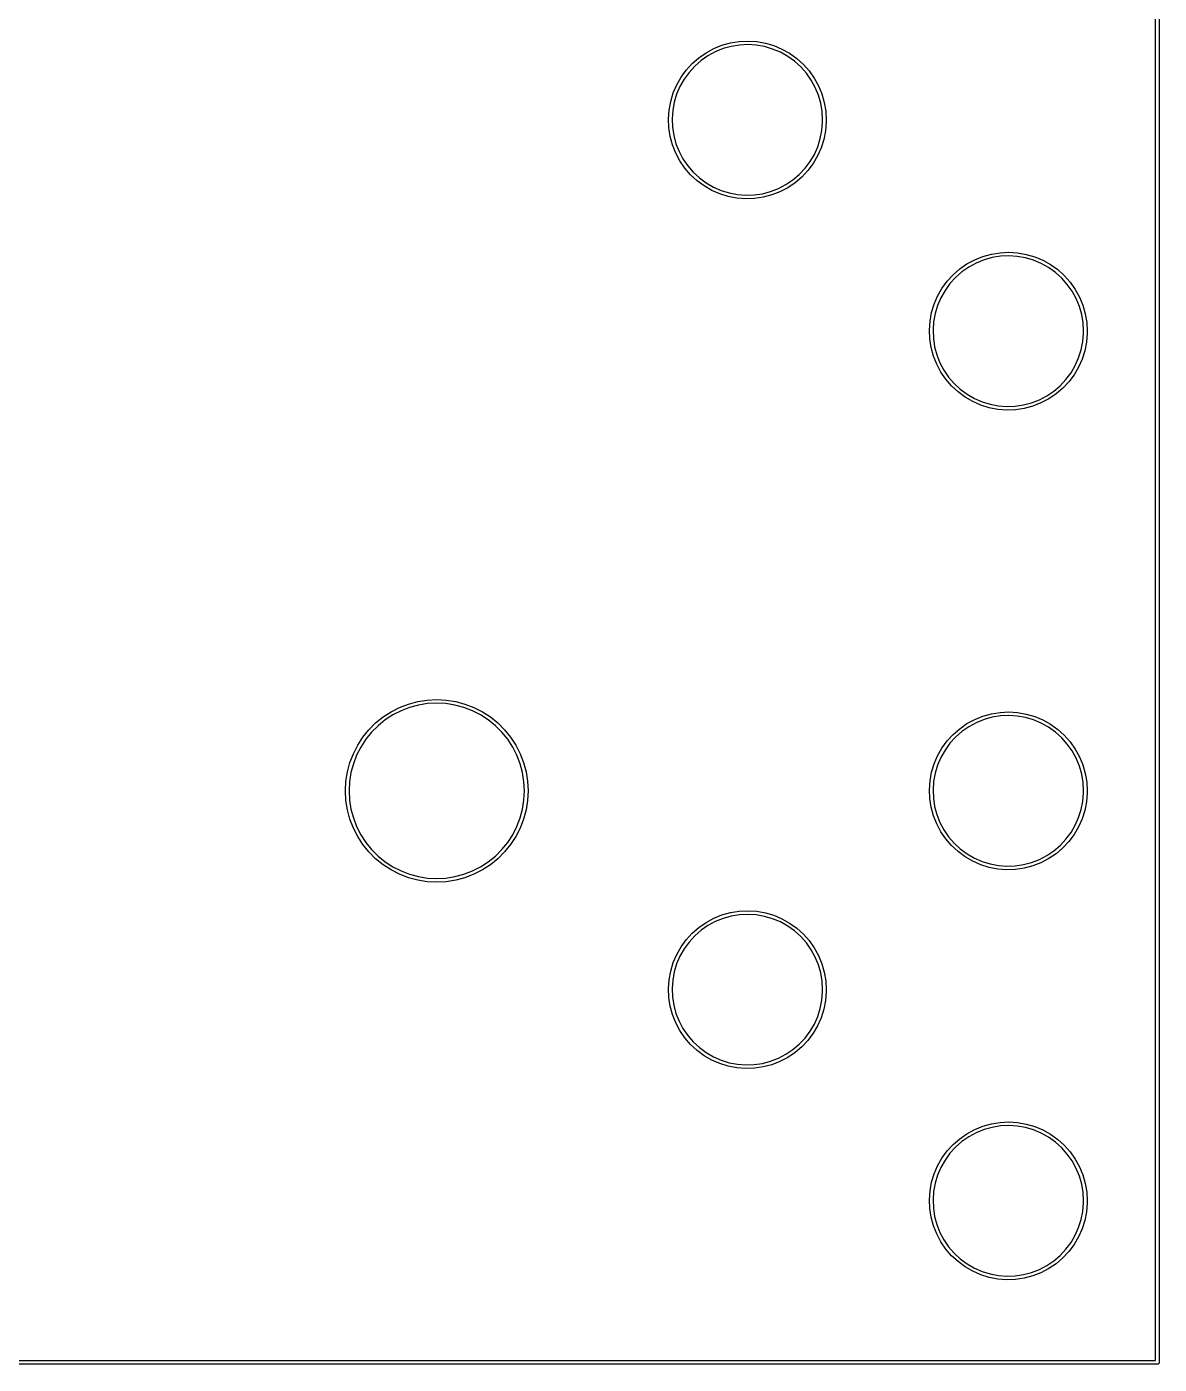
# Model space of a CAD drawing. Extents: x 14 to 105, y -113 to -13.
# Drawn here: x 59.5 to 105.1, y -113.1 to -59.3 of the extents above; entities that cross this region are included whole.
import ezdxf

# ---------------------------------------------------------------- set-up
doc = ezdxf.new("R2010")
doc.units = 0
doc.layers.add('BLACK', color=7, linetype='CONTINUOUS')

msp = doc.modelspace()

# ---------------------------------------------------------------- linework, layer by layer
at = {"layer": 'BLACK', "linetype": 'CONTINUOUS'}
for p, q in [((104.925, -112.925), (104.925, -13.075)), ((105.075, -13), (105.075, -113)), ((86.8363, -60.2958), (87.1482, -60.1272)), ((87.21, -60.2586), (86.9124, -60.4195)), ((87.1482, -60.1272), (87.4768, -59.9944)), ((87.5236, -60.1319), (87.21, -60.2586)), ((87.4768, -59.9944), (87.8182, -59.8991)), ((87.8494, -60.0409), (87.5236, -60.1319)), ((87.8182, -59.8991), (88.1681, -59.8424)), ((88.1833, -59.9868), (87.8494, -60.0409)), ((88.1681, -59.8424), (88.5222, -59.8251)), ((88.5212, -59.9703), (88.1833, -59.9868)), ((88.8587, -59.9915), (88.5212, -59.9703)), ((88.5222, -59.8251), (88.8759, -59.8473)), ((89.1919, -60.0503), (88.8587, -59.9915)), ((88.8759, -59.8473), (89.225, -59.9089)), ((89.5163, -60.1458), (89.1919, -60.0503)), ((89.225, -59.9089), (89.5651, -60.009)), ((89.8282, -60.2769), (89.5163, -60.1458)), ((89.5651, -60.009), (89.8918, -60.1463)), ((90.1234, -60.4419), (89.8282, -60.2769)), ((89.8918, -60.1463), (90.2013, -60.3193)), ((86.0396, -60.9933), (86.2786, -60.7315)), ((86.2786, -60.7315), (86.5453, -60.4981)), ((86.6347, -60.6125), (86.3802, -60.8353)), ((86.5453, -60.4981), (86.8363, -60.2958)), ((86.9124, -60.4195), (86.6347, -60.6125)), ((90.3985, -60.6388), (90.1234, -60.4419)), ((90.2013, -60.3193), (90.4895, -60.5256)), ((90.6498, -60.8651), (90.3985, -60.6388)), ((90.4895, -60.5256), (90.7529, -60.7628)), ((90.7529, -60.7628), (90.9882, -61.0279)), ((85.6561, -61.5883), (85.8312, -61.2801)), ((85.9533, -61.3588), (85.7862, -61.6529)), ((85.8312, -61.2801), (86.0396, -60.9933)), ((86.1521, -61.0851), (85.9533, -61.3588)), ((86.3802, -60.8353), (86.1521, -61.0851)), ((90.8744, -61.1181), (90.6498, -60.8651)), ((91.0694, -61.3945), (90.8744, -61.1181)), ((90.9882, -61.0279), (91.1926, -61.3175)), ((91.1926, -61.3175), (91.3633, -61.6281)), ((85.5165, -61.9141), (85.6561, -61.5883)), ((85.7862, -61.6529), (85.653, -61.9638)), ((91.2323, -61.6909), (91.0694, -61.3945)), ((91.3612, -62.0036), (91.2323, -61.6909)), ((91.3633, -61.6281), (91.4984, -61.9558)), ((85.35, -62.6021), (85.414, -62.2534)), ((85.414, -62.2534), (85.5165, -61.9141)), ((85.5552, -62.2876), (85.4941, -62.6203)), ((85.653, -61.9638), (85.5552, -62.2876)), ((91.4545, -62.3288), (91.3612, -62.0036)), ((91.5109, -62.6623), (91.4545, -62.3288)), ((91.4984, -61.9558), (91.5961, -62.2966)), ((91.5961, -62.2966), (91.6552, -62.6461)), ((85.3253, -62.9557), (85.35, -62.6021)), ((85.3254, -62.9577), (85.3253, -62.9557)), ((85.3402, -63.3098), (85.3254, -62.9577)), ((85.4941, -62.6203), (85.4705, -62.9577)), ((85.4705, -62.9577), (85.4847, -63.2957)), ((91.5298, -63), (91.5109, -62.6623)), ((91.6552, -62.6461), (91.675, -63)), ((85.3944, -63.6601), (85.3402, -63.3098)), ((85.4847, -63.2957), (85.5364, -63.6299)), ((91.4346, -63.7535), (91.5003, -63.4217)), ((91.5003, -63.4217), (91.5286, -63.0846)), ((91.5286, -63.0846), (91.5298, -63)), ((91.6441, -63.4419), (91.5753, -63.7896)), ((91.6738, -63.0887), (91.6441, -63.4419)), ((91.675, -63), (91.6738, -63.0887)), ((85.4873, -64.0022), (85.3944, -63.6601)), ((85.6178, -64.3318), (85.4873, -64.0022)), ((85.5364, -63.6299), (85.6251, -63.9563)), ((85.6251, -63.9563), (85.7496, -64.2708)), ((91.3323, -64.0759), (91.4346, -63.7535)), ((91.5753, -63.7896), (91.4681, -64.1275)), ((85.7842, -64.6447), (85.6178, -64.3318)), ((85.7496, -64.2708), (85.9084, -64.5695)), ((85.9084, -64.5695), (86.0995, -64.8486)), ((91.0236, -64.6766), (91.1947, -64.3849)), ((91.3239, -64.4513), (91.1445, -64.757)), ((91.1947, -64.3849), (91.3323, -64.0759)), ((91.4681, -64.1275), (91.3239, -64.4513)), ((85.9845, -64.9372), (85.7842, -64.6447)), ((86.2161, -65.2055), (85.9845, -64.9372)), ((86.0995, -64.8486), (86.3206, -65.1047)), ((86.3206, -65.1047), (86.5688, -65.3345)), ((90.5894, -65.1941), (90.8209, -64.9475)), ((90.9322, -65.0409), (90.6895, -65.2992)), ((90.8209, -64.9475), (91.0236, -64.6766)), ((91.1445, -64.757), (90.9322, -65.0409)), ((86.4762, -65.4464), (86.2161, -65.2055)), ((86.7615, -65.6567), (86.4762, -65.4464)), ((86.5688, -65.3345), (86.841, -65.5352)), ((87.0685, -65.834), (86.7615, -65.6567)), ((86.841, -65.5352), (87.1339, -65.7043)), ((89.7516, -65.7592), (90.0514, -65.6024)), ((90.0514, -65.6024), (90.3318, -65.4133)), ((90.4196, -65.529), (90.1257, -65.7272)), ((90.3318, -65.4133), (90.5894, -65.1941)), ((90.6895, -65.2992), (90.4196, -65.529)), ((87.3933, -65.9759), (87.0685, -65.834)), ((87.1339, -65.7043), (87.4439, -65.8397)), ((87.7319, -66.0807), (87.3933, -65.9759)), ((87.4439, -65.8397), (87.767, -65.9398)), ((88.0801, -66.1471), (87.7319, -66.0807)), ((87.767, -65.9398), (88.0993, -66.0032)), ((88.4335, -66.1743), (88.0801, -66.1471)), ((88.0993, -66.0032), (88.4365, -66.0291)), ((88.7878, -66.1619), (88.4335, -66.1743)), ((88.4365, -66.0291), (88.7746, -66.0173)), ((88.7746, -66.0173), (89.1092, -65.9679)), ((89.1384, -66.1102), (88.7878, -66.1619)), ((89.1092, -65.9679), (89.4362, -65.8815)), ((89.4811, -66.0196), (89.1384, -66.1102)), ((89.4362, -65.8815), (89.7516, -65.7592)), ((89.8116, -65.8914), (89.4811, -66.0196)), ((90.1257, -65.7272), (89.8116, -65.8914)), ((98.3182, -68.3991), (98.6681, -68.3424)), ((98.6681, -68.3424), (99.0222, -68.3251)), ((99.0222, -68.3251), (99.3759, -68.3473)), ((99.3759, -68.3473), (99.725, -68.4089)), ((97.0453, -68.9981), (97.3363, -68.7958)), ((97.3363, -68.7958), (97.6482, -68.6272)), ((97.71, -68.7586), (97.4124, -68.9195)), ((97.6482, -68.6272), (97.9768, -68.4944)), ((98.0236, -68.6319), (97.71, -68.7586)), ((97.9768, -68.4944), (98.3182, -68.3991)), ((98.3494, -68.5409), (98.0236, -68.6319)), ((98.6833, -68.4868), (98.3494, -68.5409)), ((99.0212, -68.4703), (98.6833, -68.4868)), ((99.3587, -68.4915), (99.0212, -68.4703)), ((99.6919, -68.5503), (99.3587, -68.4915)), ((100.016, -68.6458), (99.6919, -68.5503)), ((99.725, -68.4089), (100.065, -68.509)), ((100.328, -68.7769), (100.016, -68.6458)), ((100.065, -68.509), (100.392, -68.6463)), ((100.623, -68.9419), (100.328, -68.7769)), ((100.392, -68.6463), (100.701, -68.8193)), ((100.701, -68.8193), (100.989, -69.0256)), ((96.5396, -69.4933), (96.7786, -69.2315)), ((96.8802, -69.3353), (96.6521, -69.5851)), ((96.7786, -69.2315), (97.0453, -68.9981)), ((97.1347, -69.1125), (96.8802, -69.3353)), ((97.4124, -68.9195), (97.1347, -69.1125)), ((100.898, -69.1388), (100.623, -68.9419)), ((101.15, -69.3651), (100.898, -69.1388)), ((100.989, -69.0256), (101.253, -69.2628)), ((101.374, -69.6181), (101.15, -69.3651)), ((101.253, -69.2628), (101.488, -69.5279)), ((96.1561, -70.0883), (96.3312, -69.7801)), ((96.4533, -69.8588), (96.2862, -70.1529)), ((96.3312, -69.7801), (96.5396, -69.4933)), ((96.6521, -69.5851), (96.4533, -69.8588)), ((101.569, -69.8945), (101.374, -69.6181)), ((101.488, -69.5279), (101.693, -69.8175)), ((101.732, -70.1909), (101.569, -69.8945)), ((101.693, -69.8175), (101.863, -70.1281)), ((95.914, -70.7534), (96.0165, -70.4141)), ((96.0165, -70.4141), (96.1561, -70.0883)), ((96.153, -70.4638), (96.0552, -70.7876)), ((96.2862, -70.1529), (96.153, -70.4638)), ((101.861, -70.5036), (101.732, -70.1909)), ((101.954, -70.8288), (101.861, -70.5036)), ((101.863, -70.1281), (101.998, -70.4558)), ((101.998, -70.4558), (102.096, -70.7966)), ((95.85, -71.1021), (95.914, -70.7534)), ((96.0552, -70.7876), (95.9941, -71.1203)), ((102.011, -71.1623), (101.954, -70.8288)), ((102.096, -70.7966), (102.155, -71.1461)), ((95.8253, -71.4557), (95.85, -71.1021)), ((95.8254, -71.4577), (95.8253, -71.4557)), ((95.8402, -71.8098), (95.8254, -71.4577)), ((95.9941, -71.1203), (95.9705, -71.4577)), ((95.9705, -71.4577), (95.9847, -71.7957)), ((102, -71.9217), (102.029, -71.5846)), ((102.03, -71.5), (102.011, -71.1623)), ((102.029, -71.5846), (102.03, -71.5)), ((102.155, -71.1461), (102.175, -71.5)), ((102.175, -71.5), (102.174, -71.5887)), ((95.8944, -72.1601), (95.8402, -71.8098)), ((95.9847, -71.7957), (96.0364, -72.1299)), ((101.935, -72.2535), (102, -71.9217)), ((102.144, -71.9419), (102.075, -72.2896)), ((102.174, -71.5887), (102.144, -71.9419)), ((95.9873, -72.5022), (95.8944, -72.1601)), ((96.1178, -72.8318), (95.9873, -72.5022)), ((96.0364, -72.1299), (96.1251, -72.4563)), ((96.1251, -72.4563), (96.2496, -72.7708)), ((101.695, -72.8849), (101.832, -72.5759)), ((101.968, -72.6275), (101.824, -72.9513)), ((101.832, -72.5759), (101.935, -72.2535)), ((102.075, -72.2896), (101.968, -72.6275)), ((96.2842, -73.1447), (96.1178, -72.8318)), ((96.2496, -72.7708), (96.4084, -73.0695)), ((96.4845, -73.4372), (96.2842, -73.1447)), ((96.4084, -73.0695), (96.5995, -73.3486)), ((101.321, -73.4475), (101.524, -73.1766)), ((101.524, -73.1766), (101.695, -72.8849)), ((101.824, -72.9513), (101.645, -73.257)), ((96.7161, -73.7055), (96.4845, -73.4372)), ((96.5995, -73.3486), (96.8206, -73.6047)), ((96.9762, -73.9464), (96.7161, -73.7055)), ((96.8206, -73.6047), (97.0688, -73.8345)), ((100.832, -73.9133), (101.089, -73.6941)), ((101.089, -73.6941), (101.321, -73.4475)), ((101.432, -73.5409), (101.19, -73.7992)), ((101.645, -73.257), (101.432, -73.5409)), ((97.2615, -74.1567), (96.9762, -73.9464)), ((97.0688, -73.8345), (97.341, -74.0352)), ((97.5685, -74.334), (97.2615, -74.1567)), ((97.341, -74.0352), (97.6339, -74.2043)), ((97.6339, -74.2043), (97.9439, -74.3397)), ((99.9362, -74.3815), (100.252, -74.2592)), ((100.252, -74.2592), (100.551, -74.1024)), ((100.626, -74.2272), (100.312, -74.3914)), ((100.551, -74.1024), (100.832, -73.9133)), ((100.92, -74.029), (100.626, -74.2272)), ((101.19, -73.7992), (100.92, -74.029)), ((97.8933, -74.4759), (97.5685, -74.334)), ((98.2319, -74.5807), (97.8933, -74.4759)), ((97.9439, -74.3397), (98.267, -74.4398)), ((98.5801, -74.6471), (98.2319, -74.5807)), ((98.267, -74.4398), (98.5993, -74.5032)), ((98.9335, -74.6743), (98.5801, -74.6471)), ((98.5993, -74.5032), (98.9365, -74.5291)), ((99.2878, -74.6619), (98.9335, -74.6743)), ((98.9365, -74.5291), (99.2746, -74.5173)), ((99.2746, -74.5173), (99.6092, -74.4679)), ((99.6384, -74.6102), (99.2878, -74.6619)), ((99.6092, -74.4679), (99.9362, -74.3815)), ((99.9811, -74.5196), (99.6384, -74.6102)), ((100.312, -74.3914), (99.9811, -74.5196)), ((74.1625, -86.8174), (74.5052, -86.6427)), ((74.5052, -86.6427), (74.8644, -86.5049)), ((74.9092, -86.6429), (74.5643, -86.7753)), ((74.8644, -86.5049), (75.2359, -86.4053)), ((75.2661, -86.5473), (74.9092, -86.6429)), ((75.2359, -86.4053), (75.6159, -86.3451)), ((75.631, -86.4895), (75.2661, -86.5473)), ((75.6159, -86.3451), (76, -86.325)), ((76, -86.4702), (75.631, -86.4895)), ((76, -86.325), (76.3841, -86.3451)), ((76.369, -86.4895), (76, -86.4702)), ((76.7339, -86.5473), (76.369, -86.4895)), ((76.3841, -86.3451), (76.7641, -86.4053)), ((77.0908, -86.6429), (76.7339, -86.5473)), ((76.7641, -86.4053), (77.1356, -86.5049)), ((77.4357, -86.7753), (77.0908, -86.6429)), ((77.1356, -86.5049), (77.4948, -86.6427)), ((77.4948, -86.6427), (77.8375, -86.8174)), ((73.5409, -87.2689), (73.8399, -87.0269)), ((73.9252, -87.1443), (73.6381, -87.3768)), ((73.8399, -87.0269), (74.1625, -86.8174)), ((74.2351, -86.9431), (73.9252, -87.1443)), ((74.5643, -86.7753), (74.2351, -86.9431)), ((77.7649, -86.9431), (77.4357, -86.7753)), ((78.0748, -87.1443), (77.7649, -86.9431)), ((77.8375, -86.8174), (78.1601, -87.0269)), ((78.3619, -87.3768), (78.0748, -87.1443)), ((78.1601, -87.0269), (78.4591, -87.2689)), ((97.3363, -87.2958), (97.6482, -87.1272)), ((97.6482, -87.1272), (97.9768, -86.9944)), ((98.0236, -87.1319), (97.71, -87.2586)), ((97.9768, -86.9944), (98.3182, -86.8991)), ((98.3494, -87.0409), (98.0236, -87.1319)), ((98.3182, -86.8991), (98.6681, -86.8424)), ((98.6833, -86.9868), (98.3494, -87.0409)), ((98.6681, -86.8424), (99.0222, -86.8251)), ((99.0212, -86.9703), (98.6833, -86.9868)), ((99.3587, -86.9915), (99.0212, -86.9703)), ((99.0222, -86.8251), (99.3759, -86.8473)), ((99.6919, -87.0503), (99.3587, -86.9915)), ((99.3759, -86.8473), (99.725, -86.9089)), ((100.016, -87.1458), (99.6919, -87.0503)), ((99.725, -86.9089), (100.065, -87.009)), ((100.328, -87.2769), (100.016, -87.1458)), ((100.065, -87.009), (100.392, -87.1463)), ((100.392, -87.1463), (100.701, -87.3193)), ((73.0269, -87.8399), (73.2689, -87.5409)), ((73.3768, -87.6381), (73.1443, -87.9252)), ((73.2689, -87.5409), (73.5409, -87.2689)), ((73.6381, -87.3768), (73.3768, -87.6381)), ((78.6232, -87.6381), (78.3619, -87.3768)), ((78.4591, -87.2689), (78.7311, -87.5409)), ((78.8557, -87.9252), (78.6232, -87.6381)), ((78.7311, -87.5409), (78.9731, -87.8399)), ((96.5396, -87.9933), (96.7786, -87.7315)), ((96.7786, -87.7315), (97.0453, -87.4981)), ((97.1347, -87.6125), (96.8802, -87.8353)), ((97.0453, -87.4981), (97.3363, -87.2958)), ((97.4124, -87.4195), (97.1347, -87.6125)), ((97.71, -87.2586), (97.4124, -87.4195)), ((100.623, -87.4419), (100.328, -87.2769)), ((100.898, -87.6388), (100.623, -87.4419)), ((100.701, -87.3193), (100.989, -87.5256)), ((101.15, -87.8651), (100.898, -87.6388)), ((100.989, -87.5256), (101.253, -87.7628)), ((72.6427, -88.5052), (72.8174, -88.1625)), ((72.9431, -88.2351), (72.7753, -88.5643)), ((72.8174, -88.1625), (73.0269, -87.8399)), ((73.1443, -87.9252), (72.9431, -88.2351)), ((79.0569, -88.2351), (78.8557, -87.9252)), ((78.9731, -87.8399), (79.1826, -88.1625)), ((79.2247, -88.5643), (79.0569, -88.2351)), ((79.1826, -88.1625), (79.3573, -88.5052)), ((96.3312, -88.2801), (96.5396, -87.9933)), ((96.6521, -88.0851), (96.4533, -88.3588)), ((96.8802, -87.8353), (96.6521, -88.0851)), ((101.374, -88.1181), (101.15, -87.8651)), ((101.253, -87.7628), (101.488, -88.0279)), ((101.569, -88.3945), (101.374, -88.1181)), ((101.488, -88.0279), (101.693, -88.3175)), ((72.5049, -88.8644), (72.6427, -88.5052)), ((72.7753, -88.5643), (72.6429, -88.9092)), ((79.3571, -88.9092), (79.2247, -88.5643)), ((79.3573, -88.5052), (79.4951, -88.8644)), ((96.0165, -88.9141), (96.1561, -88.5883)), ((96.2862, -88.6529), (96.153, -88.9638)), ((96.1561, -88.5883), (96.3312, -88.2801)), ((96.4533, -88.3588), (96.2862, -88.6529)), ((101.732, -88.6909), (101.569, -88.3945)), ((101.693, -88.3175), (101.863, -88.6281)), ((101.861, -89.0036), (101.732, -88.6909)), ((101.863, -88.6281), (101.998, -88.9558)), ((72.3451, -89.6159), (72.4053, -89.2359)), ((72.4053, -89.2359), (72.5049, -88.8644)), ((72.5473, -89.2661), (72.4895, -89.631)), ((72.6429, -88.9092), (72.5473, -89.2661)), ((79.4527, -89.2661), (79.3571, -88.9092)), ((79.5105, -89.631), (79.4527, -89.2661)), ((79.4951, -88.8644), (79.5947, -89.2359)), ((79.5947, -89.2359), (79.6549, -89.6159)), ((95.85, -89.6021), (95.914, -89.2534)), ((95.914, -89.2534), (96.0165, -88.9141)), ((96.0552, -89.2876), (95.9941, -89.6203)), ((96.153, -88.9638), (96.0552, -89.2876)), ((101.954, -89.3288), (101.861, -89.0036)), ((102.011, -89.6623), (101.954, -89.3288)), ((101.998, -88.9558), (102.096, -89.2966)), ((102.096, -89.2966), (102.155, -89.6461)), ((72.325, -90), (72.3451, -89.6159)), ((72.4895, -89.631), (72.4702, -90)), ((79.5298, -90), (79.5105, -89.631)), ((79.6549, -89.6159), (79.675, -90)), ((95.8253, -89.9557), (95.85, -89.6021)), ((95.9941, -89.6203), (95.9705, -89.9577)), ((102.03, -90), (102.011, -89.6623)), ((102.155, -89.6461), (102.175, -90)), ((72.3451, -90.3841), (72.325, -90)), ((72.4053, -90.7641), (72.3451, -90.3841)), ((72.4702, -90), (72.4895, -90.369)), ((72.4895, -90.369), (72.5473, -90.7339)), ((79.4527, -90.7339), (79.5105, -90.369)), ((79.5105, -90.369), (79.5298, -90)), ((79.6549, -90.3841), (79.5947, -90.7641)), ((79.675, -90), (79.6549, -90.3841)), ((95.8254, -89.9577), (95.8253, -89.9557)), ((95.8402, -90.3098), (95.8254, -89.9577)), ((95.8944, -90.6601), (95.8402, -90.3098)), ((95.9705, -89.9577), (95.9847, -90.2957)), ((95.9847, -90.2957), (96.0364, -90.6299)), ((101.935, -90.7535), (102, -90.4217)), ((102, -90.4217), (102.029, -90.0846)), ((102.029, -90.0846), (102.03, -90)), ((102.174, -90.0887), (102.144, -90.4419)), ((102.175, -90), (102.174, -90.0887)), ((72.5049, -91.1356), (72.4053, -90.7641)), ((72.5473, -90.7339), (72.6429, -91.0908)), ((79.3571, -91.0908), (79.4527, -90.7339)), ((79.5947, -90.7641), (79.4951, -91.1356)), ((95.9873, -91.0022), (95.8944, -90.6601)), ((96.0364, -90.6299), (96.1251, -90.9563)), ((96.1251, -90.9563), (96.2496, -91.2708)), ((101.832, -91.0759), (101.935, -90.7535)), ((102.075, -90.7896), (101.968, -91.1275)), ((102.144, -90.4419), (102.075, -90.7896)), ((72.6427, -91.4948), (72.5049, -91.1356)), ((72.8174, -91.8375), (72.6427, -91.4948)), ((72.6429, -91.0908), (72.7753, -91.4357)), ((72.7753, -91.4357), (72.9431, -91.7649)), ((79.0569, -91.7649), (79.2247, -91.4357)), ((79.3573, -91.4948), (79.1826, -91.8375)), ((79.2247, -91.4357), (79.3571, -91.0908)), ((79.4951, -91.1356), (79.3573, -91.4948)), ((96.1178, -91.3318), (95.9873, -91.0022)), ((96.2842, -91.6447), (96.1178, -91.3318)), ((96.2496, -91.2708), (96.4084, -91.5695)), ((101.524, -91.6766), (101.695, -91.3849)), ((101.824, -91.4513), (101.645, -91.757)), ((101.695, -91.3849), (101.832, -91.0759)), ((101.968, -91.1275), (101.824, -91.4513)), ((73.0269, -92.1601), (72.8174, -91.8375)), ((72.9431, -91.7649), (73.1443, -92.0748)), ((78.8557, -92.0748), (79.0569, -91.7649)), ((79.1826, -91.8375), (78.9731, -92.1601)), ((96.4845, -91.9372), (96.2842, -91.6447)), ((96.4084, -91.5695), (96.5995, -91.8486)), ((96.7161, -92.2055), (96.4845, -91.9372)), ((96.5995, -91.8486), (96.8206, -92.1047)), ((101.089, -92.1941), (101.321, -91.9475)), ((101.321, -91.9475), (101.524, -91.6766)), ((101.645, -91.757), (101.432, -92.0409)), ((73.2689, -92.4591), (73.0269, -92.1601)), ((73.1443, -92.0748), (73.3768, -92.3619)), ((73.5409, -92.7311), (73.2689, -92.4591)), ((73.3768, -92.3619), (73.6381, -92.6232)), ((78.3619, -92.6232), (78.6232, -92.3619)), ((78.7311, -92.4591), (78.4591, -92.7311)), ((78.6232, -92.3619), (78.8557, -92.0748)), ((78.9731, -92.1601), (78.7311, -92.4591)), ((96.9762, -92.4464), (96.7161, -92.2055)), ((96.8206, -92.1047), (97.0688, -92.3345)), ((97.2615, -92.6567), (96.9762, -92.4464)), ((97.0688, -92.3345), (97.341, -92.5352)), ((97.341, -92.5352), (97.6339, -92.7043)), ((100.551, -92.6024), (100.832, -92.4133)), ((100.92, -92.529), (100.626, -92.7272)), ((100.832, -92.4133), (101.089, -92.1941)), ((101.19, -92.2992), (100.92, -92.529)), ((101.432, -92.0409), (101.19, -92.2992)), ((73.8399, -92.9731), (73.5409, -92.7311)), ((73.6381, -92.6232), (73.9252, -92.8557)), ((74.1625, -93.1826), (73.8399, -92.9731)), ((73.9252, -92.8557), (74.2351, -93.0569)), ((74.2351, -93.0569), (74.5643, -93.2247)), ((77.4357, -93.2247), (77.7649, -93.0569)), ((77.7649, -93.0569), (78.0748, -92.8557)), ((78.1601, -92.9731), (77.8375, -93.1826)), ((78.0748, -92.8557), (78.3619, -92.6232)), ((78.4591, -92.7311), (78.1601, -92.9731)), ((97.5685, -92.834), (97.2615, -92.6567)), ((97.8933, -92.9759), (97.5685, -92.834)), ((97.6339, -92.7043), (97.9439, -92.8397)), ((98.2319, -93.0807), (97.8933, -92.9759)), ((97.9439, -92.8397), (98.267, -92.9398)), ((98.5801, -93.1471), (98.2319, -93.0807)), ((98.267, -92.9398), (98.5993, -93.0032)), ((98.5993, -93.0032), (98.9365, -93.0291)), ((98.9365, -93.0291), (99.2746, -93.0173)), ((99.2746, -93.0173), (99.6092, -92.9679)), ((99.6384, -93.1102), (99.2878, -93.1619)), ((99.6092, -92.9679), (99.9362, -92.8815)), ((99.9811, -93.0196), (99.6384, -93.1102)), ((99.9362, -92.8815), (100.252, -92.7592)), ((100.312, -92.8914), (99.9811, -93.0196)), ((100.252, -92.7592), (100.551, -92.6024)), ((100.626, -92.7272), (100.312, -92.8914)), ((74.5052, -93.3573), (74.1625, -93.1826)), ((74.8644, -93.4951), (74.5052, -93.3573)), ((74.5643, -93.2247), (74.9092, -93.3571)), ((75.2359, -93.5947), (74.8644, -93.4951)), ((74.9092, -93.3571), (75.2661, -93.4527)), ((75.6159, -93.6549), (75.2359, -93.5947)), ((75.2661, -93.4527), (75.631, -93.5105)), ((76, -93.675), (75.6159, -93.6549)), ((75.631, -93.5105), (76, -93.5298)), ((76, -93.5298), (76.369, -93.5105)), ((76.3841, -93.6549), (76, -93.675)), ((76.369, -93.5105), (76.7339, -93.4527)), ((76.7641, -93.5947), (76.3841, -93.6549)), ((76.7339, -93.4527), (77.0908, -93.3571)), ((77.1356, -93.4951), (76.7641, -93.5947)), ((77.0908, -93.3571), (77.4357, -93.2247)), ((77.4948, -93.3573), (77.1356, -93.4951)), ((77.8375, -93.1826), (77.4948, -93.3573)), ((98.9335, -93.1743), (98.5801, -93.1471)), ((99.2878, -93.1619), (98.9335, -93.1743)), ((86.8363, -95.2958), (87.1482, -95.1272)), ((87.21, -95.2586), (86.9124, -95.4195)), ((87.1482, -95.1272), (87.4768, -94.9944)), ((87.5236, -95.1319), (87.21, -95.2586)), ((87.4768, -94.9944), (87.8182, -94.8991)), ((87.8494, -95.0409), (87.5236, -95.1319)), ((87.8182, -94.8991), (88.1681, -94.8424)), ((88.1833, -94.9868), (87.8494, -95.0409)), ((88.1681, -94.8424), (88.5222, -94.8251)), ((88.5212, -94.9703), (88.1833, -94.9868)), ((88.8587, -94.9915), (88.5212, -94.9703)), ((88.5222, -94.8251), (88.8759, -94.8473)), ((89.1919, -95.0503), (88.8587, -94.9915)), ((88.8759, -94.8473), (89.225, -94.9089)), ((89.5163, -95.1458), (89.1919, -95.0503)), ((89.225, -94.9089), (89.5651, -95.009)), ((89.8282, -95.2769), (89.5163, -95.1458)), ((89.5651, -95.009), (89.8918, -95.1463)), ((89.8918, -95.1463), (90.2013, -95.3193)), ((86.0396, -95.9933), (86.2786, -95.7315)), ((86.2786, -95.7315), (86.5453, -95.4981)), ((86.6347, -95.6125), (86.3802, -95.8353)), ((86.5453, -95.4981), (86.8363, -95.2958)), ((86.9124, -95.4195), (86.6347, -95.6125)), ((90.1234, -95.4419), (89.8282, -95.2769)), ((90.3985, -95.6388), (90.1234, -95.4419)), ((90.2013, -95.3193), (90.4895, -95.5256)), ((90.6498, -95.8651), (90.3985, -95.6388)), ((90.4895, -95.5256), (90.7529, -95.7628)), ((90.7529, -95.7628), (90.9882, -96.0279)), ((85.6561, -96.5883), (85.8312, -96.2801)), ((85.8312, -96.2801), (86.0396, -95.9933)), ((86.1521, -96.0851), (85.9533, -96.3588)), ((86.3802, -95.8353), (86.1521, -96.0851)), ((90.8744, -96.1181), (90.6498, -95.8651)), ((91.0694, -96.3945), (90.8744, -96.1181)), ((90.9882, -96.0279), (91.1926, -96.3175)), ((91.1926, -96.3175), (91.3633, -96.6281)), ((85.5165, -96.9141), (85.6561, -96.5883)), ((85.7862, -96.6529), (85.653, -96.9638)), ((85.9533, -96.3588), (85.7862, -96.6529)), ((91.2323, -96.6909), (91.0694, -96.3945)), ((91.3612, -97.0036), (91.2323, -96.6909)), ((91.3633, -96.6281), (91.4984, -96.9558)), ((85.35, -97.6021), (85.414, -97.2534)), ((85.414, -97.2534), (85.5165, -96.9141)), ((85.5552, -97.2876), (85.4941, -97.6203)), ((85.653, -96.9638), (85.5552, -97.2876)), ((91.4545, -97.3288), (91.3612, -97.0036)), ((91.5109, -97.6623), (91.4545, -97.3288)), ((91.4984, -96.9558), (91.5961, -97.2966)), ((91.5961, -97.2966), (91.6552, -97.6461)), ((85.3253, -97.9557), (85.35, -97.6021)), ((85.3254, -97.9577), (85.3253, -97.9557)), ((85.3402, -98.3098), (85.3254, -97.9577)), ((85.4941, -97.6203), (85.4705, -97.9577)), ((85.4705, -97.9577), (85.4847, -98.2957)), ((91.5298, -98), (91.5109, -97.6623)), ((91.6552, -97.6461), (91.675, -98)), ((85.3944, -98.6601), (85.3402, -98.3098)), ((85.4847, -98.2957), (85.5364, -98.6299)), ((91.4346, -98.7535), (91.5003, -98.4217)), ((91.5003, -98.4217), (91.5286, -98.0846)), ((91.5286, -98.0846), (91.5298, -98)), ((91.6441, -98.4419), (91.5753, -98.7896)), ((91.6738, -98.0887), (91.6441, -98.4419)), ((91.675, -98), (91.6738, -98.0887)), ((85.4873, -99.0022), (85.3944, -98.6601)), ((85.6178, -99.3318), (85.4873, -99.0022)), ((85.5364, -98.6299), (85.6251, -98.9563)), ((85.6251, -98.9563), (85.7496, -99.2708)), ((91.3323, -99.0759), (91.4346, -98.7535)), ((91.5753, -98.7896), (91.4681, -99.1275)), ((85.7842, -99.6447), (85.6178, -99.3318)), ((85.7496, -99.2708), (85.9084, -99.5695)), ((85.9084, -99.5695), (86.0995, -99.8486)), ((91.0236, -99.6766), (91.1947, -99.3849)), ((91.3239, -99.4513), (91.1445, -99.757)), ((91.1947, -99.3849), (91.3323, -99.0759)), ((91.4681, -99.1275), (91.3239, -99.4513)), ((85.9845, -99.9372), (85.7842, -99.6447)), ((86.2161, -100.206), (85.9845, -99.9372)), ((86.0995, -99.8486), (86.3206, -100.105)), ((86.3206, -100.105), (86.5688, -100.334)), ((90.5894, -100.194), (90.8209, -99.9475)), ((90.9322, -100.041), (90.6895, -100.299)), ((90.8209, -99.9475), (91.0236, -99.6766)), ((91.1445, -99.757), (90.9322, -100.041)), ((86.4762, -100.446), (86.2161, -100.206)), ((86.7615, -100.657), (86.4762, -100.446)), ((86.5688, -100.334), (86.841, -100.535)), ((86.841, -100.535), (87.1339, -100.704)), ((89.7516, -100.759), (90.0514, -100.602)), ((90.0514, -100.602), (90.3318, -100.413)), ((90.4196, -100.529), (90.1257, -100.727)), ((90.3318, -100.413), (90.5894, -100.194)), ((90.6895, -100.299), (90.4196, -100.529)), ((87.0685, -100.834), (86.7615, -100.657)), ((87.3933, -100.976), (87.0685, -100.834)), ((87.1339, -100.704), (87.4439, -100.84)), ((87.7319, -101.081), (87.3933, -100.976)), ((87.4439, -100.84), (87.767, -100.94)), ((88.0801, -101.147), (87.7319, -101.081)), ((87.767, -100.94), (88.0993, -101.003)), ((88.4335, -101.174), (88.0801, -101.147)), ((88.0993, -101.003), (88.4365, -101.029)), ((88.7878, -101.162), (88.4335, -101.174)), ((88.4365, -101.029), (88.7746, -101.017)), ((88.7746, -101.017), (89.1092, -100.968)), ((89.1384, -101.11), (88.7878, -101.162)), ((89.1092, -100.968), (89.4362, -100.881)), ((89.4811, -101.02), (89.1384, -101.11)), ((89.4362, -100.881), (89.7516, -100.759)), ((89.8116, -100.891), (89.4811, -101.02)), ((90.1257, -100.727), (89.8116, -100.891)), ((98.3182, -103.399), (98.6681, -103.342)), ((98.6681, -103.342), (99.0222, -103.325)), ((99.0222, -103.325), (99.3759, -103.347)), ((97.0453, -103.998), (97.3363, -103.796)), ((97.3363, -103.796), (97.6482, -103.627)), ((97.71, -103.759), (97.4124, -103.919)), ((97.6482, -103.627), (97.9768, -103.494)), ((98.0236, -103.632), (97.71, -103.759)), ((97.9768, -103.494), (98.3182, -103.399)), ((98.3494, -103.541), (98.0236, -103.632)), ((98.6833, -103.487), (98.3494, -103.541)), ((99.0212, -103.47), (98.6833, -103.487)), ((99.3587, -103.492), (99.0212, -103.47)), ((99.6919, -103.55), (99.3587, -103.492)), ((99.3759, -103.347), (99.725, -103.409)), ((100.016, -103.646), (99.6919, -103.55)), ((99.725, -103.409), (100.065, -103.509)), ((100.328, -103.777), (100.016, -103.646)), ((100.065, -103.509), (100.392, -103.646)), ((100.623, -103.942), (100.328, -103.777)), ((100.392, -103.646), (100.701, -103.819)), ((100.701, -103.819), (100.989, -104.026)), ((96.5396, -104.493), (96.7786, -104.232)), ((96.8802, -104.335), (96.6521, -104.585)), ((96.7786, -104.232), (97.0453, -103.998)), ((97.1347, -104.113), (96.8802, -104.335)), ((97.4124, -103.919), (97.1347, -104.113)), ((100.898, -104.139), (100.623, -103.942)), ((101.15, -104.365), (100.898, -104.139)), ((100.989, -104.026), (101.253, -104.263)), ((101.374, -104.618), (101.15, -104.365)), ((101.253, -104.263), (101.488, -104.528)), ((96.1561, -105.088), (96.3312, -104.78)), ((96.4533, -104.859), (96.2862, -105.153)), ((96.3312, -104.78), (96.5396, -104.493)), ((96.6521, -104.585), (96.4533, -104.859)), ((101.569, -104.894), (101.374, -104.618)), ((101.488, -104.528), (101.693, -104.818)), ((101.732, -105.191), (101.569, -104.894)), ((101.693, -104.818), (101.863, -105.128)), ((95.914, -105.753), (96.0165, -105.414)), ((96.0165, -105.414), (96.1561, -105.088)), ((96.153, -105.464), (96.0552, -105.788)), ((96.2862, -105.153), (96.153, -105.464)), ((101.861, -105.504), (101.732, -105.191)), ((101.863, -105.128), (101.998, -105.456)), ((101.998, -105.456), (102.096, -105.797)), ((95.85, -106.102), (95.914, -105.753)), ((96.0552, -105.788), (95.9941, -106.12)), ((101.954, -105.829), (101.861, -105.504)), ((102.011, -106.162), (101.954, -105.829)), ((102.096, -105.797), (102.155, -106.146)), ((95.8253, -106.456), (95.85, -106.102)), ((95.8254, -106.458), (95.8253, -106.456)), ((95.8402, -106.81), (95.8254, -106.458)), ((95.9941, -106.12), (95.9705, -106.458)), ((95.9705, -106.458), (95.9847, -106.796)), ((102.03, -106.5), (102.011, -106.162)), ((102.029, -106.585), (102.03, -106.5)), ((102.155, -106.146), (102.175, -106.5)), ((102.175, -106.5), (102.174, -106.589)), ((95.8944, -107.16), (95.8402, -106.81)), ((95.9847, -106.796), (96.0364, -107.13)), ((101.935, -107.253), (102, -106.922)), ((102, -106.922), (102.029, -106.585)), ((102.144, -106.942), (102.075, -107.29)), ((102.174, -106.589), (102.144, -106.942)), ((95.9873, -107.502), (95.8944, -107.16)), ((96.1178, -107.832), (95.9873, -107.502)), ((96.0364, -107.13), (96.1251, -107.456)), ((96.1251, -107.456), (96.2496, -107.771)), ((101.695, -107.885), (101.832, -107.576)), ((101.968, -107.627), (101.824, -107.951)), ((101.832, -107.576), (101.935, -107.253)), ((102.075, -107.29), (101.968, -107.627)), ((96.2842, -108.145), (96.1178, -107.832)), ((96.2496, -107.771), (96.4084, -108.07)), ((96.4845, -108.437), (96.2842, -108.145)), ((96.4084, -108.07), (96.5995, -108.349)), ((101.321, -108.447), (101.524, -108.177)), ((101.524, -108.177), (101.695, -107.885)), ((101.824, -107.951), (101.645, -108.257)), ((96.7161, -108.706), (96.4845, -108.437)), ((96.5995, -108.349), (96.8206, -108.605)), ((96.9762, -108.946), (96.7161, -108.706)), ((96.8206, -108.605), (97.0688, -108.834)), ((100.832, -108.913), (101.089, -108.694)), ((101.089, -108.694), (101.321, -108.447)), ((101.432, -108.541), (101.19, -108.799)), ((101.645, -108.257), (101.432, -108.541)), ((97.2615, -109.157), (96.9762, -108.946)), ((97.0688, -108.834), (97.341, -109.035)), ((97.5685, -109.334), (97.2615, -109.157)), ((97.341, -109.035), (97.6339, -109.204)), ((97.6339, -109.204), (97.9439, -109.34)), ((99.9362, -109.381), (100.252, -109.259)), ((100.252, -109.259), (100.551, -109.102)), ((100.626, -109.227), (100.312, -109.391)), ((100.551, -109.102), (100.832, -108.913)), ((100.92, -109.029), (100.626, -109.227)), ((101.19, -108.799), (100.92, -109.029)), ((97.8933, -109.476), (97.5685, -109.334)), ((98.2319, -109.581), (97.8933, -109.476)), ((97.9439, -109.34), (98.267, -109.44)), ((98.5801, -109.647), (98.2319, -109.581)), ((98.267, -109.44), (98.5993, -109.503)), ((98.9335, -109.674), (98.5801, -109.647)), ((98.5993, -109.503), (98.9365, -109.529)), ((99.2878, -109.662), (98.9335, -109.674)), ((98.9365, -109.529), (99.2746, -109.517)), ((99.2746, -109.517), (99.6092, -109.468)), ((99.6384, -109.61), (99.2878, -109.662)), ((99.6092, -109.468), (99.9362, -109.381)), ((99.9811, -109.52), (99.6384, -109.61)), ((100.312, -109.391), (99.9811, -109.52)), ((14.075, -112.925), (104.925, -112.925)), ((105.07, -113.026), (105.058, -113.041)), ((105.072, -113.016), (105.07, -113.026)), ((105.074, -113.013), (105.072, -113.016)), ((105.075, -113), (105.073, -113.01)), ((105.073, -113.01), (105.074, -113.013)), ((105, -113.075), (14, -113.075)), ((105.018, -113.068), (105, -113.075)), ((105.037, -113.065), (105.018, -113.068)), ((105.042, -113.06), (105.037, -113.065)), ((105.048, -113.057), (105.042, -113.06)), ((105.058, -113.041), (105.048, -113.057))]:
    msp.add_line(p, q, dxfattribs=at)

doc.saveas('drawing.dxf')
